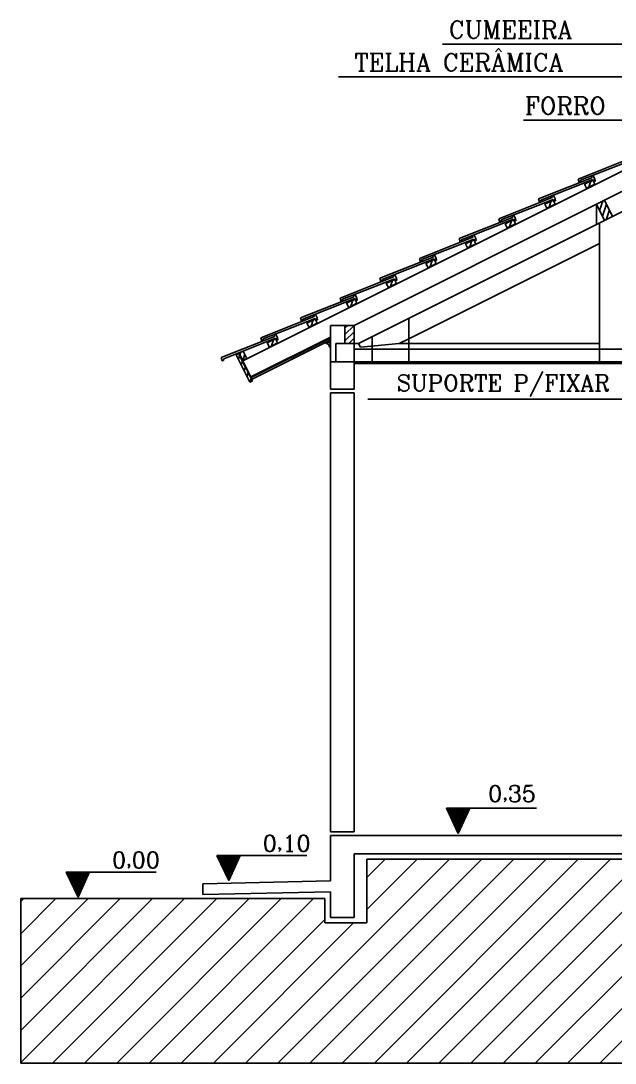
# Model space of a CAD drawing. Extents: x 374.2 to 444.1, y -26.3 to 30.2.
# Drawn here: x 415.9 to 419.16, y -17.74 to -12.02 of the extents above; entities that cross this region are included whole.
import ezdxf
from ezdxf.enums import TextEntityAlignment as Align

# ---------------------------------------------------------------- set-up
doc = ezdxf.new("R2010")
doc.units = 0
doc.header["$LTSCALE"] = 20
doc.header["$MEASUREMENT"] = 0
doc.linetypes.add('DASHED2', pattern=[0.375, 0.25, -0.125])
doc.layers.get('0').update_dxf_attribs({"linetype": 'CONTINUOUS'})
for name, color, linetype in [('CONCRETO', 5, 'CONTINUOUS'), ('CORTETERRA', 244, 'CONTINUOUS'), ('COTAS', 244, 'CONTINUOUS'), ('PAREDE', 7, 'CONTINUOUS'), ('TEXTO', 1, 'CONTINUOUS'), ('VISTAL', 30, 'CONTINUOUS'), ('VISTAP', 244, 'CONTINUOUS')]:
    doc.layers.add(name, color=color, linetype=linetype)
doc.styles.add('ROMANC', font='ROMANC.SHX')

# ---------------------------------------------------------------- blocks, each defined once
blk = doc.blocks.new('*X5')
at = {"color": 0}
for p, q in [((191.8346, 96.81), (191.8357, 96.8112)), ((191.8352, 96.8088), (191.8375, 96.8112)), ((191.8357, 96.8076), (191.8392, 96.8112)), ((191.8363, 96.8064), (191.841, 96.8112)), ((191.8369, 96.8052), (191.8428, 96.8112)), ((191.8374, 96.804), (191.8445, 96.8112)), ((191.838, 96.8028), (191.8463, 96.8112)), ((191.8386, 96.8016), (191.8481, 96.8112)), ((191.8391, 96.8004), (191.8498, 96.8112)), ((191.8397, 96.7992), (191.8516, 96.8112)), ((191.8403, 96.798), (191.8534, 96.8112)), ((191.8408, 96.7968), (191.8551, 96.8112)), ((191.8414, 96.7956), (191.8569, 96.8112)), ((191.842, 96.7944), (191.8587, 96.8112)), ((191.8425, 96.7932), (191.8605, 96.8112)), ((191.8431, 96.792), (191.8622, 96.8112)), ((191.8436, 96.7908), (191.864, 96.8112)), ((191.8442, 96.7896), (191.8658, 96.8112)), ((191.8448, 96.7884), (191.8675, 96.8112)), ((191.8453, 96.7872), (191.8693, 96.8112)), ((191.8459, 96.786), (191.8711, 96.8112)), ((191.8465, 96.7848), (191.8728, 96.8112)), ((191.847, 96.7836), (191.8746, 96.8112)), ((191.8476, 96.7824), (191.8764, 96.8112)), ((191.8482, 96.7812), (191.8781, 96.8112)), ((191.8487, 96.78), (191.8799, 96.8112)), ((191.8493, 96.7788), (191.8817, 96.8112)), ((191.8499, 96.7776), (191.8834, 96.8112)), ((191.8504, 96.7764), (191.8852, 96.8112)), ((191.851, 96.7752), (191.887, 96.8112)), ((191.8516, 96.774), (191.8887, 96.8112)), ((191.8521, 96.7728), (191.8905, 96.8112)), ((191.8527, 96.7716), (191.8923, 96.8112)), ((191.8533, 96.7704), (191.894, 96.8112)), ((191.8538, 96.7692), (191.8958, 96.8112)), ((191.8544, 96.768), (191.8976, 96.8112)), ((191.855, 96.7668), (191.8972, 96.809)), ((191.8555, 96.7656), (191.8957, 96.8057)), ((191.8561, 96.7644), (191.8942, 96.8025)), ((191.8567, 96.7632), (191.8927, 96.7992)), ((191.8572, 96.762), (191.8913, 96.796)), ((191.8578, 96.7608), (191.8898, 96.7928)), ((191.8584, 96.7596), (191.8883, 96.7895)), ((191.8589, 96.7584), (191.8868, 96.7863)), ((191.8595, 96.7572), (191.8853, 96.783)), ((191.8601, 96.756), (191.8839, 96.7798)), ((191.8606, 96.7548), (191.8824, 96.7765)), ((191.8612, 96.7536), (191.8809, 96.7733)), ((191.8618, 96.7524), (191.8794, 96.77)), ((191.8623, 96.7512), (191.8779, 96.7668)), ((191.8629, 96.75), (191.8765, 96.7635)), ((191.8635, 96.7488), (191.875, 96.7603)), ((191.864, 96.7476), (191.8735, 96.757)), ((191.8646, 96.7464), (191.872, 96.7538)), ((191.8652, 96.7452), (191.8705, 96.7505)), ((191.8657, 96.744), (191.8691, 96.7473)), ((191.8663, 96.7428), (191.8676, 96.744))]:
    blk.add_line(p, q, dxfattribs=at)
blk = doc.blocks.new('*X7')
at = {"color": 0, "linetype": 'DASHED2'}
for p, q in [((144.7944, 79.1395), (144.7978, 79.143)), ((144.8082, 79.118), (144.8332, 79.143)), ((144.8436, 79.118), (144.8444, 79.1188))]:
    blk.add_line(p, q, dxfattribs=at)
blk = doc.blocks.new('*X10')
at = {"color": 0, "linetype": 'DASHED2'}
for p, q in [((142.805, 77.539), (142.8141, 77.5481)), ((142.805, 77.5037), (142.83, 77.5287))]:
    blk.add_line(p, q, dxfattribs=at)
blk = doc.blocks.new('*X9')
at = {"color": 0, "linetype": 'DASHED2'}
for p, q in [((142.7874, 77.5214), (142.8024, 77.5364)), ((142.7874, 77.486), (142.8024, 77.501)), ((142.7874, 77.4507), (142.8024, 77.4657)), ((142.7874, 77.4153), (142.8024, 77.4303)), ((142.7874, 77.38), (142.8024, 77.395))]:
    blk.add_line(p, q, dxfattribs=at)
blk = doc.blocks.new('*X8')
at = {"color": 0, "linetype": 'DASHED2'}
for p, q in [((146.4352, 78.9772), (146.4741, 79.0161)), ((146.4352, 79.0126), (146.4388, 79.0161)), ((146.4352, 78.9419), (146.4852, 78.9919)), ((146.4448, 78.9161), (146.4852, 78.9565)), ((146.4802, 78.9161), (146.4852, 78.9212))]:
    blk.add_line(p, q, dxfattribs=at)
blk = doc.blocks.new('*X6')
at = {"color": 0, "linetype": 'DASHED2'}
for p, q in [((144.1572, 77.7245), (144.1722, 77.7395)), ((144.1572, 77.6892), (144.2072, 77.7392)), ((144.1572, 77.6538), (144.2072, 77.7038)), ((144.1782, 77.6395), (144.2072, 77.6685))]:
    blk.add_line(p, q, dxfattribs=at)
blk = doc.blocks.new('*X79')
at = {"color": 0, "linetype": 'Continuous'}
for p, q in [((417.132, -17.7387), (418.252, -16.6187)), ((417.3088, -17.7387), (418.4288, -16.6187)), ((417.4856, -17.7387), (418.6056, -16.6187)), ((417.6623, -17.7387), (418.7823, -16.6187)), ((417.7979, -16.896), (418.0752, -16.6187)), ((417.7979, -16.7192), (417.8985, -16.6187)), ((417.8391, -17.7387), (418.9591, -16.6187)), ((418.0159, -17.7387), (419.1359, -16.6187)), ((418.1927, -17.7387), (419.3127, -16.6187)), ((418.3694, -17.7387), (419.4894, -16.6187)), ((418.5462, -17.7387), (419.6662, -16.6187)), ((418.723, -17.7387), (419.843, -16.6187)), ((418.8998, -17.7387), (420.0198, -16.6187)), ((419.0765, -17.7387), (420.1965, -16.6187)), ((419.2533, -17.7387), (420.3479, -16.6441)), ((419.7837, -17.7387), (420.9037, -16.6187)), ((419.9604, -17.7387), (421.0804, -16.6187)), ((420.1372, -17.7387), (421.2572, -16.6187)), ((420.5379, -16.8077), (420.7269, -16.6187)), ((420.5379, -16.6309), (420.5501, -16.6187)), ((420.8443, -17.7387), (421.9643, -16.6187)), ((421.0211, -17.7387), (422.1411, -16.6187)), ((421.1979, -17.7387), (422.3179, -16.6187)), ((421.3746, -17.7387), (422.4946, -16.6187)), ((421.5514, -17.7387), (422.6714, -16.6187)), ((421.5679, -16.6615), (421.6108, -16.6187)), ((421.5679, -16.8383), (421.7875, -16.6187)), ((421.7282, -17.7387), (422.8482, -16.6187)), ((421.905, -17.7387), (423.025, -16.6187)), ((420.314, -17.7387), (421.3779, -16.6748)), ((422.0818, -17.7387), (423.1279, -16.6925)), ((419.4301, -17.7387), (420.3479, -16.8209)), ((415.8979, -17.7353), (416.7975, -16.8357)), ((415.8979, -17.5586), (416.6207, -16.8357)), ((415.8979, -17.3818), (416.444, -16.8357)), ((415.8979, -17.205), (416.2672, -16.8357)), ((415.8979, -17.0282), (416.0904, -16.8357)), ((415.8979, -16.8515), (415.9136, -16.8357)), ((416.0713, -17.7387), (416.9743, -16.8357)), ((416.2481, -17.7387), (417.1511, -16.8357)), ((416.4249, -17.7387), (417.3279, -16.8357)), ((416.6017, -17.7387), (417.5046, -16.8357)), ((420.4908, -17.7387), (421.3779, -16.8515)), ((422.2585, -17.7387), (423.1279, -16.8693)), ((422.6121, -17.7387), (423.515, -16.8357)), ((422.7889, -17.7387), (423.6918, -16.8357)), ((422.9656, -17.7387), (423.8686, -16.8357)), ((423.1424, -17.7387), (424.0454, -16.8357)), ((423.3179, -16.8561), (423.3383, -16.8357)), ((423.3192, -17.7387), (424.2221, -16.8357)), ((423.496, -17.7387), (424.3989, -16.8357)), ((423.6727, -17.7387), (424.5757, -16.8357)), ((423.8495, -17.7387), (424.7525, -16.8357)), ((424.0263, -17.7387), (424.9293, -16.8357)), ((416.7785, -17.7387), (417.5679, -16.9492)), ((416.9552, -17.7387), (417.7252, -16.9687)), ((419.6069, -17.7387), (420.3769, -16.9687)), ((420.6675, -17.7387), (421.4375, -16.9687)), ((422.4353, -17.7387), (423.2053, -16.9687)), ((424.2031, -17.7387), (424.9879, -16.9539)), ((424.3798, -17.7387), (424.9879, -17.1306)), ((424.5566, -17.7387), (424.9879, -17.3074)), ((424.7334, -17.7387), (424.9879, -17.4842)), ((424.9102, -17.7387), (424.9879, -17.661))]:
    blk.add_line(p, q, dxfattribs=at)

msp = doc.modelspace()

# ---------------------------------------------------------------- linework, layer by layer
at = {"layer": 'CONCRETO', "linetype": 'Continuous'}
for p, q in [((417.5979, -13.8887), (417.5979, -14.0387)), ((417.7279, -13.8887), (417.5979, -13.8887)), ((417.7279, -13.8887), (417.7279, -14.0387)), ((417.7279, -14.0387), (417.5979, -14.0387))]:
    msp.add_line(p, q, dxfattribs=at)
at = {"layer": 'CONCRETO'}
for p, q in [((417.5979, -16.4887), (422.4779, -16.4887)), ((417.5979, -16.4887), (417.5979, -16.7387)), ((417.7279, -16.5887), (420.3779, -16.5887)), ((417.7279, -16.5887), (417.7279, -16.9387)), ((416.8979, -16.7537), (417.5979, -16.7387)), ((416.8979, -16.7537), (416.8979, -16.8137)), ((416.8979, -16.8137), (417.5979, -16.7987)), ((417.5979, -16.7987), (417.5979, -16.9387)), ((417.5979, -16.9387), (417.7279, -16.9387))]:
    msp.add_line(p, q, dxfattribs=at)
at = {"layer": 'CORTETERRA', "color": 244}
for p, q in [((417.7979, -16.6187), (417.7979, -16.9687)), ((417.7979, -16.6187), (420.3479, -16.6187)), ((417.5679, -16.8357), (417.5679, -16.9687)), ((417.5679, -16.9687), (417.7979, -16.9687))]:
    msp.add_line(p, q, dxfattribs=at)
at = {"layer": 'PAREDE', "color": 3}
for p, q in [((417.6779, -13.6887), (417.5979, -13.6887)), ((417.5979, -13.7887), (417.5979, -13.6887)), ((417.5979, -13.8887), (417.5979, -13.7887)), ((417.7279, -13.8887), (417.7279, -13.7887)), ((417.5979, -16.4687), (417.5979, -14.0587)), ((417.7279, -16.4687), (417.7279, -14.0587)), ((417.5979, -16.4687), (417.7279, -16.4687))]:
    msp.add_line(p, q, dxfattribs=at)
at = {"layer": 'PAREDE', "color": 3, "linetype": 'Continuous'}
msp.add_line((417.7279, -14.0587), (417.5979, -14.0587), dxfattribs=at)
at = {"layer": 'TEXTO', "color": 30, "linetype": 'Continuous'}
for p, q in [((418.2141, -12.1445), (420.4311, -12.1445)), ((417.6429, -12.3241), (420.112, -12.3241)), ((418.6577, -12.563), (419.2976, -12.563))]:
    msp.add_line(p, q, dxfattribs=at)
at = {"layer": 'TEXTO', "color": 1}
for p, q in [((418.2347, -16.3391), (418.2999, -16.4775)), ((418.2347, -16.3391), (418.7292, -16.3391)), ((418.2999, -16.4775), (418.3631, -16.3386)), ((416.9742, -16.5985), (417.4687, -16.5985)), ((416.9742, -16.5985), (417.0394, -16.7368)), ((417.0394, -16.7368), (417.1026, -16.598)), ((416.1467, -16.6896), (416.6412, -16.6896)), ((416.1467, -16.6896), (416.2118, -16.8279)), ((416.2118, -16.8279), (416.2751, -16.6891))]:
    msp.add_line(p, q, dxfattribs=at)
at = {"layer": 'VISTAL', "color": 30}
for p, q in [((417.1166, -13.8825), (420.4429, -12.2194)), ((419.103, -13.0011), (420.4429, -12.3312)), ((419.1477, -13.0905), (420.3929, -12.468)), ((417.7279, -13.6887), (419.0583, -13.0235)), ((419.0583, -13.0235), (419.0583, -13.1353)), ((417.7515, -13.7887), (419.103, -13.1129)), ((419.0754, -13.1267), (419.0754, -13.8887)), ((418.0279, -13.7623), (419.0754, -13.2385)), ((418.0279, -13.6505), (418.0279, -13.8887)), ((417.1614, -13.9719), (417.5979, -13.7537)), ((417.7279, -13.7887), (417.6779, -13.7887)), ((417.8279, -13.7505), (417.8279, -13.8887)), ((418.0279, -13.7887), (419.0754, -13.7887))]:
    msp.add_line(p, q, dxfattribs=at)
at = {"layer": 'VISTAL', "color": 30, "linetype": 'DASHED2', "ltscale": 0.1}
for p, q in [((417.6279, -13.7887), (417.6279, -13.8887)), ((417.6279, -13.7887), (417.6779, -13.7887)), ((417.7634, -13.8076), (417.9751, -13.7887)), ((418.0279, -13.7623), (417.9751, -13.7887)), ((417.6279, -13.8887), (417.7279, -13.8887))]:
    msp.add_line(p, q, dxfattribs=at)
at = {"layer": 'VISTAL', "color": 30, "linetype": 'DASHED2'}
msp.add_line((417.1166, -13.8825), (417.1614, -13.9719), dxfattribs=at)
at = {"layer": 'VISTAL', "linetype": 'Continuous'}
msp.add_line((419.7944, -14.0945), (417.8042, -14.0945), dxfattribs=at)
at = {"layer": 'VISTAP', "color": 30, "linetype": 'Continuous'}
for p, q in [((419.2505, -12.7697), (418.958, -12.8853)), ((418.9719, -12.892), (419.2573, -12.7792)), ((419.0327, -12.8786), (418.7402, -12.9942)), ((418.7541, -13.0009), (419.0396, -12.8881)), ((418.8149, -12.9875), (418.5224, -13.1031)), ((418.5363, -13.1098), (418.8218, -12.997)), ((418.5971, -13.0964), (418.3046, -13.212)), ((418.3185, -13.2187), (418.604, -13.1059)), ((418.3794, -13.2053), (418.0869, -13.3209)), ((418.1007, -13.3276), (418.3862, -13.2148)), ((418.1616, -13.3142), (417.8691, -13.4298)), ((417.8829, -13.4365), (418.1684, -13.3237)), ((417.9438, -13.4231), (417.6513, -13.5387)), ((417.6651, -13.5454), (417.9506, -13.4326)), ((417.726, -13.532), (417.4335, -13.6476)), ((417.4473, -13.6543), (417.7328, -13.5415)), ((417.5082, -13.6408), (417.2157, -13.7565)), ((417.2295, -13.7632), (417.515, -13.6504)), ((417.2904, -13.7497), (416.9979, -13.8653)), ((417.0118, -13.8721), (417.2972, -13.7593)), ((417.7279, -13.8887), (420.3379, -13.8887)), ((417.7279, -13.8987), (420.3379, -13.8987))]:
    msp.add_line(p, q, dxfattribs=at)
at = {"layer": 'VISTAP', "color": 30, "linetype": 'DASHED2'}
for p, q in [((419.0407, -12.8673), (419.0314, -12.8705)), ((419.0314, -12.8705), (419.0327, -12.8786)), ((419.0492, -12.8843), (419.0407, -12.8673)), ((418.958, -12.8853), (418.9638, -12.9041)), ((418.9638, -12.9041), (418.9714, -12.901)), ((418.9714, -12.901), (418.9719, -12.892)), ((419.0396, -12.8881), (419.0467, -12.8985)), ((419.0467, -12.8985), (419.052, -12.8964)), ((419.052, -12.8964), (419.0492, -12.8843)), ((418.8229, -12.9762), (418.8136, -12.9794)), ((418.8136, -12.9794), (418.8149, -12.9875)), ((418.8314, -12.9932), (418.8229, -12.9762)), ((418.7402, -12.9942), (418.746, -13.013)), ((418.746, -13.013), (418.7536, -13.0099)), ((418.7536, -13.0099), (418.7541, -13.0009)), ((418.8218, -12.997), (418.8289, -13.0074)), ((418.8289, -13.0074), (418.8342, -13.0053)), ((418.8342, -13.0053), (418.8314, -12.9932)), ((419.0583, -13.0235), (419.103, -13.0011)), ((418.6051, -13.0851), (418.5958, -13.0883)), ((418.5958, -13.0883), (418.5971, -13.0964)), ((418.6137, -13.102), (418.6051, -13.0851)), ((418.6164, -13.1142), (418.6137, -13.102)), ((419.103, -13.1129), (419.1477, -13.0905)), ((418.5224, -13.1031), (418.5282, -13.1219)), ((418.5282, -13.1219), (418.5358, -13.1188)), ((418.5358, -13.1188), (418.5363, -13.1098)), ((418.604, -13.1059), (418.6111, -13.1163)), ((418.6111, -13.1163), (418.6164, -13.1142)), ((418.3046, -13.212), (418.3104, -13.2308)), ((418.3874, -13.1939), (418.378, -13.1972)), ((418.378, -13.1972), (418.3794, -13.2053)), ((418.3862, -13.2148), (418.3933, -13.2252)), ((418.3959, -13.2109), (418.3874, -13.1939)), ((418.3986, -13.2231), (418.3959, -13.2109)), ((418.3104, -13.2308), (418.318, -13.2277)), ((418.318, -13.2277), (418.3185, -13.2187)), ((418.3933, -13.2252), (418.3986, -13.2231)), ((418.0869, -13.3209), (418.0926, -13.3397)), ((418.1002, -13.3366), (418.1007, -13.3276)), ((418.1696, -13.3028), (418.1602, -13.3061)), ((418.1602, -13.3061), (418.1616, -13.3142)), ((418.1684, -13.3237), (418.1755, -13.3341)), ((418.1781, -13.3198), (418.1696, -13.3028)), ((418.1808, -13.332), (418.1781, -13.3198)), ((418.0926, -13.3397), (418.1002, -13.3366)), ((418.1755, -13.3341), (418.1808, -13.332)), ((417.8691, -13.4298), (417.8748, -13.4486)), ((417.8748, -13.4486), (417.8824, -13.4455)), ((417.8824, -13.4455), (417.8829, -13.4365)), ((417.9518, -13.4117), (417.9424, -13.415)), ((417.9424, -13.415), (417.9438, -13.4231)), ((417.9506, -13.4326), (417.9577, -13.443)), ((417.9603, -13.4287), (417.9518, -13.4117)), ((417.9577, -13.443), (417.963, -13.4409)), ((417.963, -13.4409), (417.9603, -13.4287)), ((417.6513, -13.5387), (417.657, -13.5575)), ((417.657, -13.5575), (417.6646, -13.5544)), ((417.6646, -13.5544), (417.6651, -13.5454)), ((417.734, -13.5206), (417.7246, -13.5239)), ((417.7246, -13.5239), (417.726, -13.532)), ((417.7328, -13.5415), (417.74, -13.5519)), ((417.7425, -13.5376), (417.734, -13.5206)), ((417.74, -13.5519), (417.7452, -13.5498)), ((417.7452, -13.5498), (417.7425, -13.5376)), ((417.4335, -13.6476), (417.4392, -13.6664)), ((417.4392, -13.6664), (417.4468, -13.6633)), ((417.4468, -13.6633), (417.4473, -13.6543)), ((417.5162, -13.6295), (417.5068, -13.6328)), ((417.5068, -13.6328), (417.5082, -13.6408)), ((417.515, -13.6504), (417.5222, -13.6608)), ((417.5247, -13.6465), (417.5162, -13.6295)), ((417.5222, -13.6608), (417.5275, -13.6587)), ((417.5275, -13.6587), (417.5247, -13.6465)), ((417.2157, -13.7565), (417.2214, -13.7753)), ((417.2214, -13.7753), (417.229, -13.7722)), ((417.229, -13.7722), (417.2295, -13.7632)), ((417.2984, -13.7384), (417.2891, -13.7417)), ((417.2891, -13.7417), (417.2904, -13.7497)), ((417.2972, -13.7593), (417.3044, -13.7697)), ((417.3069, -13.7554), (417.2984, -13.7384)), ((417.3044, -13.7697), (417.3097, -13.7676)), ((417.3097, -13.7676), (417.3069, -13.7554)), ((417.5724, -13.7829), (417.5724, -13.7878)), ((417.5724, -13.7829), (417.5974, -13.7829)), ((417.5964, -13.7701), (417.5921, -13.7611)), ((417.5974, -13.7829), (417.5974, -13.8079)), ((417.094, -13.8432), (417.0805, -13.8499)), ((417.094, -13.8432), (417.1693, -13.9939)), ((417.5974, -13.8079), (417.5925, -13.8079)), ((416.9979, -13.8653), (417.0036, -13.8842)), ((417.0036, -13.8842), (417.0112, -13.8811)), ((417.0112, -13.8811), (417.0118, -13.8721)), ((417.0805, -13.8499), (417.1559, -14.0006)), ((417.1693, -13.9939), (417.1559, -14.0006)), ((417.1632, -13.9755), (417.1676, -13.9845))]:
    msp.add_line(p, q, dxfattribs=at)
at = {"layer": 'VISTAP', "color": 30}
for p, q in [((417.6779, -13.6887), (417.7279, -13.6887)), ((417.6779, -13.7887), (417.6779, -13.6887)), ((417.7279, -13.6887), (417.7279, -13.7887)), ((417.1632, -13.9755), (417.5921, -13.7611)), ((417.1676, -13.9845), (417.5964, -13.7701)), ((417.7279, -13.7887), (417.7515, -13.7887))]:
    msp.add_line(p, q, dxfattribs=at)
at = {"layer": 'VISTAP', "color": 30, "linetype": 'DASHED2', "ltscale": 0.1}
for p, q in [((417.7515, -13.7887), (417.7634, -13.8076)), ((418.0279, -13.7887), (417.9751, -13.7887))]:
    msp.add_line(p, q, dxfattribs=at)
at = {"layer": 'VISTAP', "color": 30, "linetype": 'DASHED2', "ltscale": 0.5}
msp.add_line((417.7279, -13.8187), (420.3379, -13.8187), dxfattribs=at)
at = {"layer": 'VISTAP', "linetype": 'Continuous'}
for p, q in [((415.8979, -16.8357), (415.8979, -17.7387)), ((415.8979, -16.8357), (417.5679, -16.8357)), ((415.8979, -17.7387), (424.9879, -17.7387))]:
    msp.add_line(p, q, dxfattribs=at)
at = {"layer": 'VISTAP', "color": 30, "linetype": 'DASHED2'}
for points in [[(419.0049, -12.9363), (418.9937, -12.9139), (419.0385, -12.8916), (419.0496, -12.9139)], [(418.7871, -13.0452), (418.7759, -13.0228), (418.8207, -13.0005), (418.8319, -13.0228)], [(418.5693, -13.1541), (418.5582, -13.1317), (418.6029, -13.1094), (418.6141, -13.1317)], [(418.3515, -13.263), (418.3404, -13.2406), (418.3851, -13.2183), (418.3963, -13.2406)], [(418.1338, -13.3719), (418.1226, -13.3495), (418.1673, -13.3272), (418.1785, -13.3495)], [(417.916, -13.4808), (417.9048, -13.4584), (417.9495, -13.436), (417.9607, -13.4584)], [(417.6982, -13.5897), (417.687, -13.5673), (417.7317, -13.5449), (417.7429, -13.5673)], [(417.4804, -13.6986), (417.4692, -13.6762), (417.5139, -13.6538), (417.5251, -13.6762)], [(417.2626, -13.8075), (417.2514, -13.7851), (417.2961, -13.7627), (417.3073, -13.7851)], [(417.1386, -13.8705), (417.1162, -13.8817), (417.0962, -13.8417), (417.1185, -13.8305)]]:
    msp.add_lwpolyline(points, close=True, dxfattribs=at)
at = {"layer": 'VISTAP', "color": 30}
for points in [[(419.103, -13.1129), (419.0583, -13.0235)], [(419.103, -13.0011), (419.1477, -13.0905)]]:
    msp.add_lwpolyline(points, dxfattribs=at)
at = {"layer": 'VISTAP', "color": 30, "linetype": 'DASHED2'}
msp.add_arc((417.5724, -13.8079), 0.0201, 0, 90, dxfattribs=at)

# ---------------------------------------------------------------- block references
at = {"layer": 'TEXTO', "color": 1, "xscale": 2, "yscale": 2, "zscale": 2}
for p in [(34.5666, -209.9615), (33.306, -210.2211), (32.4785, -210.3122)]:
    msp.add_blockref('*X5', p, dxfattribs=at)
at = {"layer": 'VISTAL', "color": 244, "linetype": 'Continuous'}
msp.add_blockref('*X79', (0, 0), dxfattribs=at)
at = {"layer": 'VISTAP', "color": 30, "linetype": 'DASHED2'}
for name, p, rotation in [('*X7', (324.8797, -148.4556), 26.56510000000002), ('*X7', (324.6619, -148.5645), 26.56510000000002), ('*X8', (323.4199, -149.1855), 26.56510000000002), ('*X7', (324.4441, -148.6734), 26.56510000000002), ('*X7', (324.2263, -148.7823), 26.56510000000002), ('*X7', (324.0085, -148.8912), 26.56510000000002), ('*X7', (323.7907, -149.0001), 26.56510000000002), ('*X7', (323.5729, -149.109), 26.56510000000002), ('*X7', (323.3551, -149.2179), 26.56510000000002), ('*X7', (323.1373, -149.3268), 26.56510000000002), ('*X10', (324.0482, -147.0672), 26.5651), ('*X9', (324.0482, -147.0672), 26.5651)]:
    msp.add_blockref(name, p, dxfattribs=dict(at, rotation=rotation))
msp.add_blockref('*X6', (273.5207, -91.4281), dxfattribs=at)

# ---------------------------------------------------------------- texts
at = {"layer": 'COTAS', "linetype": 'Continuous', "style": 'ROMANC'}
for s, p in [('0,10', (417.3576, -16.5321)), ('0,00', (416.5301, -16.6232))]:
    msp.add_text(s, height=0.09, dxfattribs=at).set_placement(p, align=Align.MIDDLE)
at = {"layer": 'TEXTO', "color": 244, "linetype": 'Continuous', "style": 'ROMANC'}
for s, height, p in [('CUMEEIRA', 0.096, (418.5874, -12.065)), ('TELHA CERÂMICA', 0.096, (418.3041, -12.2312)), ('SUPORTE P/FIXAR FORRO', 0.09, (418.7862, -14.0107)), ('0,35', 0.09, (418.5952, -16.2592))]:
    msp.add_text(s, height=height, dxfattribs=at).set_placement(p, align=Align.MIDDLE)
msp.add_text('FORRO', height=0.096, dxfattribs=at).set_placement((418.6658, -12.5307))

doc.saveas('drawing.dxf')
